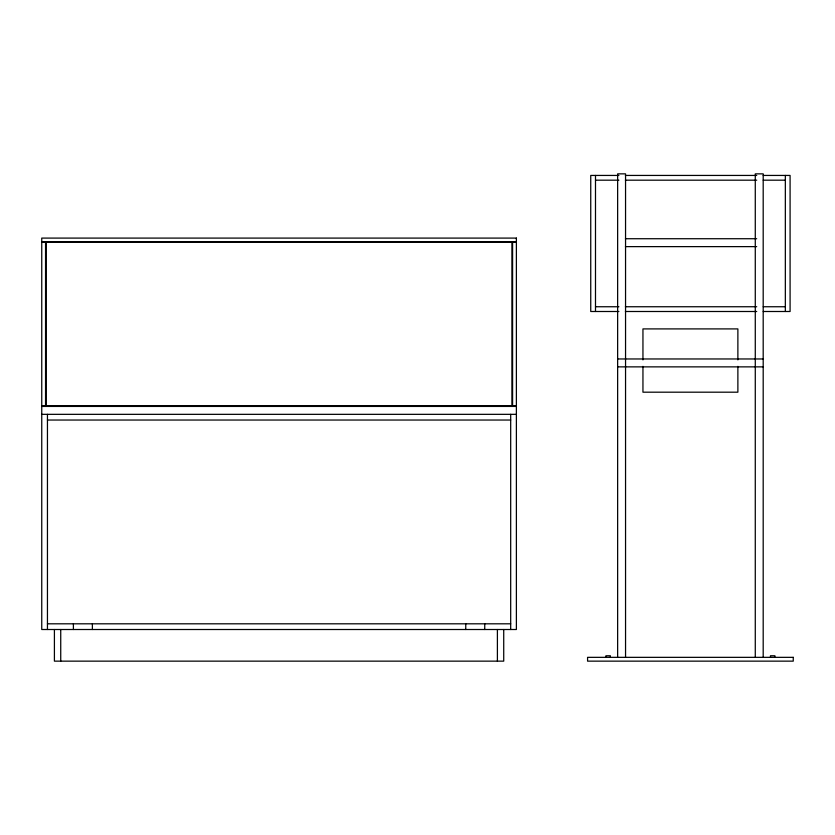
<?xml version="1.0" encoding="UTF-8"?>
<svg xmlns="http://www.w3.org/2000/svg" width="835" height="835" viewBox="0 0 835 835"><rect width="100%" height="100%" fill="white"/><g stroke="black" fill="none" stroke-linecap="round" stroke-linejoin="round"><path stroke-width="1.25" d="M618.892 175.434L590.742 175.434L590.742 311.497L618.892 311.497M625.394 175.434L756.729 175.434M763.232 175.434L790.087 175.434L790.087 311.497L763.232 311.497M595.491 180.183L618.892 180.183M625.394 180.183L756.729 180.183M763.232 180.183L785.338 180.183M625.436 238.726L756.687 238.726M41.75 241.889L516.385 241.889M41.75 242.202L516.385 242.202M625.436 246.628L756.687 246.628M595.491 306.748L618.892 306.748M625.394 306.748L756.729 306.748M763.232 306.748L785.338 306.748M625.394 311.497L756.729 311.497M617.639 358.966L763.19 358.966M617.639 366.868L763.19 366.868M41.75 405.789L516.385 405.789M41.75 406.426L516.385 406.426M41.75 414.337L516.385 414.337M47.449 420.036L510.686 420.036M47.449 623.808L510.686 623.808M785.338 175.434L785.338 311.497M774.901 657.343L774.901 655.767L770.465 655.767L770.465 657.343M763.19 657.343L763.19 173.857L755.278 173.857L755.278 657.343M737.879 359.895L737.879 328.906L642.95 328.906L642.95 359.895M737.879 366.356L737.879 392.189L642.95 392.189L642.95 366.356M625.551 657.343L625.551 173.857L617.639 173.857L617.639 657.343M610.354 657.343L610.354 655.767L605.928 655.767L605.928 657.343M595.491 175.434L595.491 311.497M512.586 241.889L512.586 406.426M511.949 241.889L511.949 406.426M510.686 414.337L510.686 629.506M503.724 629.506L503.724 661.143L54.411 661.143L54.411 629.506M497.399 629.506L497.399 661.143M484.738 623.808L484.738 629.506M465.753 623.808L465.753 629.506M92.382 623.808L92.382 629.506M73.396 623.808L73.396 629.506M60.736 629.506L60.736 661.143M47.449 414.337L47.449 629.506M46.175 241.889L46.175 406.426M45.549 241.889L45.549 406.426M516.385 238.09L41.75 238.09L41.75 629.506L516.385 629.506L516.385 238.09M793.25 657.343L587.579 657.343L587.579 661.143L793.25 661.143L793.25 657.343"/></g></svg>
